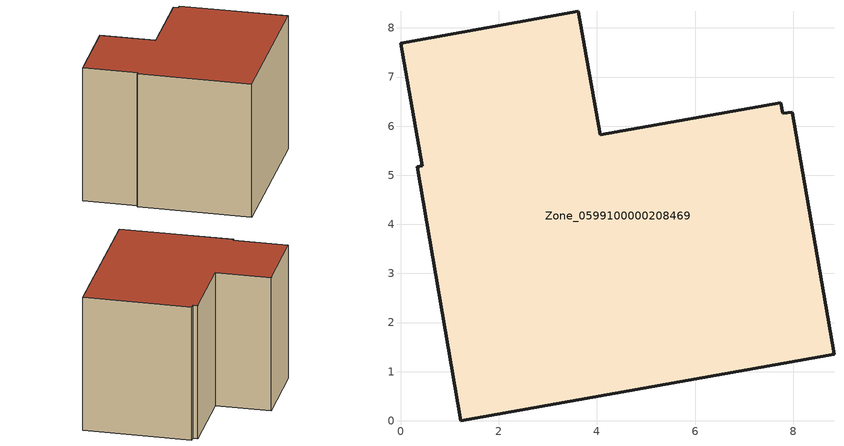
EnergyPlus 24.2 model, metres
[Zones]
Zone_0599100000208469
 floor ground (C_G): 3.62,8.34 4.07,5.83 7.75,6.48 7.79,6.26 7.98,6.29 8.83,1.35 1.23,0 0.34,5.17 0.44,5.19 0,7.69 z0
 wall outside (C_F): 0.34,5.17 1.23,0 8.83,1.35 7.98,6.29 7.79,6.26 7.75,6.48 4.07,5.83 3.62,8.34 0,7.69 0.44,5.19 0.34,5.17 z0:6.51
 roof outside (C_R): 8.83,1.35 7.98,6.29 7.79,6.26 7.75,6.48 4.07,5.83 3.62,8.34 0,7.69 0.44,5.19 0.34,5.17 1.23,0 z6.51
[BUILDING]
Pand.0599100000208469: North Axis=0; Terrain=City; Loads Convergence Tolerance Value=0.04; Temperature Convergence Tolerance Value=0.4; Solar Distribution=FullExterior; Maximum Number of Warmup Days=25; Minimum Number of Warmup Days=1
[Site:Location]
Rotterdam.The.Hague.AP_ZH_NLD Design_Conditions: Latitude=51.96; Longitude=4.45; Time Zone=1; Elevation=-4.5
[SITE:GROUNDTEMPERATURE:BUILDINGSURFACE]
18, 18, 18, 18, 18, 18, 18, 18, 18, 18, 18, 18
[MATERIAL] Thermal Absorptance=0.9; Solar Absorptance=0.7; Visible Absorptance=0.7
Name | Roughness | Thickness | Conductivity | Density | Specific Heat
G.TC.1946 | MediumSmooth | 0.15 | 1 | 540 | 1210
F.TC.1946 | Rough | 0.3 | 0.857143 | 1920 | 840
R.TC.1946 | MediumRough | 0.2 | 0.909091 | 1500 | 1000
[CONSTRUCTION]
C_G: G.TC.1946
C_F: F.TC.1946
C_R: R.TC.1946
[ZONE]
Zone_0599100000208469: Type=1; Multiplier=1; Ceiling Height=Autocalculate; Volume=Autocalculate; Floor Area=autocalculate; Part of Total Floor Area=Yes
[ZONEINFILTRATION:DESIGNFLOWRATE]
Infil_Zone_0599100000208469: Zone or ZoneList or Space or SpaceList=Zone_0599100000208469; Schedule=AlwaysOn; Design Flow Rate Calculation Method=Flow/Area; Flow Rate per Floor Area=0.003; Constant Term Coefficient=1; Temperature Term Coefficient=0; Velocity Term Coefficient=0; Velocity Squared Term Coefficient=0
[HVACTEMPLATE:ZONE:IDEALLOADSAIRSYSTEM]
Zone_0599100000208469: Maximum Heating Supply Air Temperature=50; Minimum Cooling Supply Air Temperature=13; Maximum Heating Supply Air Humidity Ratio=0.0156; Minimum Cooling Supply Air Humidity Ratio=0.0077; Heating Limit=NoLimit; Cooling Limit=NoLimit; Dehumidification Control Type=ConstantSensibleHeatRatio; Cooling Sensible Heat Ratio=0.7; Dehumidification Setpoint=60; Humidification Control Type=None; Humidification Setpoint=30; Outdoor Air Method=None; Outdoor Air Flow Rate per Person=0.00944; Outdoor Air Flow Rate per Zone Floor Area=0; Outdoor Air Flow Rate per Zone=0; Demand Controlled Ventilation Type=None; Outdoor Air Economizer Type=NoEconomizer; Heat Recovery Type=None; Sensible Heat Recovery Effectiveness=0.7; Latent Heat Recovery Effectiveness=0.65
[ZONECONTROL:THERMOSTAT]
ThermostatControl_Zone_0599100000208469: Zone or ZoneList=Zone_0599100000208469; Control Type Schedule=DualSetpointControlType; Control 1=Thermostat_Zone_0599100000208469; Temperature Difference Between Cutout And Setpoint=0
[THERMOSTATSETPOINT:DUALSETPOINT]
Thermostat_Zone_0599100000208469: Heating Setpoint Temperature Schedule=HeatingSetpoint_Zone_0599100000208469; Cooling Setpoint Temperature Schedule=CoolingSetpoint_Zone_0599100000208469
[SCHEDULE:COMPACT]
HeatingSetpoint_Zone_0599100000208469: Through: 12/31, For: AllDays, Until: 24:00, 21
CoolingSetpoint_Zone_0599100000208469: Through: 12/31, For: AllDays, Until: 24:00, 24
DualSetpointControlType: Through: 12/31, For: AllDays, Until: 24:00, 4
AlwaysOn: Through: 12/31, For: AllDays, Until: 24:00, 1
